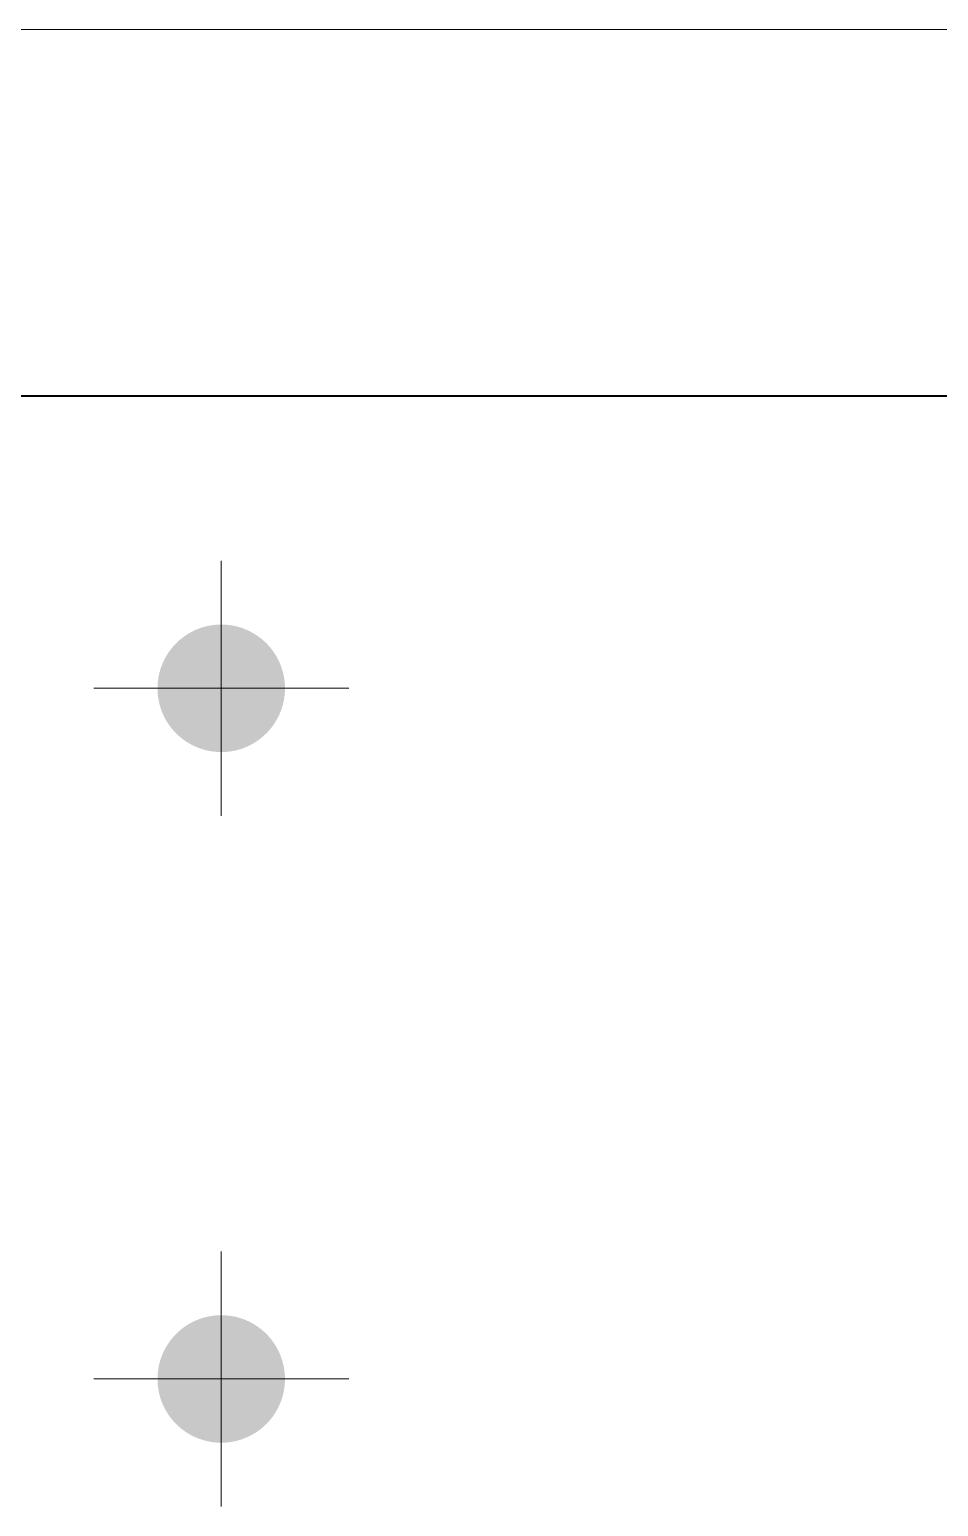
# Model space of a CAD drawing. Header units: millimetres. Extents: x 2 to 287, y 5 to 195.
# Drawn here: x 105.8 to 140, y 139.4 to 195 of the extents above; entities that cross this region are included whole.
import ezdxf

# ---------------------------------------------------------------- set-up
doc = ezdxf.new("R2010")
doc.units = ezdxf.units.MM
for name, color, linetype, lineweight in [('Boulon', 7, 'Continuous', 0), ('Feuille dessin', 5, 'Continuous', 0), ('Piece', 2, 'Continuous', 0)]:
    doc.layers.add(name, color=color, linetype=linetype, lineweight=lineweight)

# ---------------------------------------------------------------- blocks, each defined once
blk = doc.blocks.new('*A3')
at = {"layer": 'Boulon'}
for points in [[(112.942, 167.801), (112.883, 167.803), (112.824, 167.807), (112.765, 167.812), (112.707, 167.818), (112.648, 167.826), (112.59, 167.835), (112.532, 167.846), (112.475, 167.858), (112.417, 167.872), (112.36, 167.887), (112.304, 167.903), (112.248, 167.921), (112.192, 167.94), (112.137, 167.961), (112.082, 167.983), (112.028, 168.006), (111.974, 168.03), (111.921, 168.056), (111.869, 168.083), (111.818, 168.112), (111.767, 168.141), (111.717, 168.172), (111.667, 168.204), (111.619, 168.238), (111.571, 168.272), (111.524, 168.308), (111.478, 168.345), (111.433, 168.383), (111.389, 168.422), (111.346, 168.462), (111.303, 168.503), (111.262, 168.545), (111.222, 168.588), (111.183, 168.632), (111.145, 168.677), (111.109, 168.723), (111.073, 168.77), (111.038, 168.818), (111.005, 168.867), (110.973, 168.916), (110.942, 168.966), (110.912, 169.017), (110.884, 169.069), (110.857, 169.121), (110.831, 169.174), (110.806, 169.227), (110.783, 169.282), (110.761, 169.336), (110.741, 169.391), (110.722, 169.447), (110.704, 169.503), (110.687, 169.56), (110.672, 169.617), (110.659, 169.674), (110.647, 169.732), (110.636, 169.79), (110.627, 169.848), (110.619, 169.906), (110.612, 169.965), (110.607, 170.023), (110.603, 170.082), (110.601, 170.141), (110.601, 170.2), (110.601, 170.259), (110.603, 170.318), (110.607, 170.377), (110.612, 170.435), (110.619, 170.494), (110.627, 170.552), (110.636, 170.61), (110.647, 170.668), (110.659, 170.726), (110.672, 170.783), (110.687, 170.84), (110.704, 170.897), (110.722, 170.953), (110.741, 171.009), (110.761, 171.064), (110.783, 171.118), (110.806, 171.173), (110.831, 171.226), (110.857, 171.279), (110.884, 171.331), (110.912, 171.383), (110.942, 171.434), (110.973, 171.484), (111.005, 171.533), (111.038, 171.582), (111.073, 171.63), (111.109, 171.677), (111.145, 171.723), (111.183, 171.768), (111.222, 171.812), (111.262, 171.855), (111.303, 171.897), (111.346, 171.938), (111.389, 171.978), (111.433, 172.017), (111.478, 172.055), (111.524, 172.092), (111.571, 172.128), (111.619, 172.162), (111.667, 172.196), (111.717, 172.228), (111.767, 172.259), (111.818, 172.288), (111.869, 172.317), (111.921, 172.344), (111.974, 172.37), (112.028, 172.394), (112.082, 172.417), (112.137, 172.439), (112.192, 172.46), (112.248, 172.479), (112.304, 172.497), (112.36, 172.513), (112.417, 172.528), (112.475, 172.542), (112.532, 172.554), (112.59, 172.565), (112.648, 172.574), (112.707, 172.582), (112.765, 172.588), (112.824, 172.593), (112.883, 172.597), (112.942, 172.599), (113.001, 172.6), (113.059, 172.599), (113.118, 172.597), (113.177, 172.593), (113.236, 172.588), (113.294, 172.582), (113.353, 172.574), (113.411, 172.565), (113.469, 172.554), (113.526, 172.542), (113.584, 172.528), (113.641, 172.513), (113.697, 172.497), (113.753, 172.479), (113.809, 172.46), (113.864, 172.439), (113.919, 172.417), (113.973, 172.394), (114.027, 172.37), (114.08, 172.344), (114.132, 172.317), (114.183, 172.288), (114.234, 172.259), (114.285, 172.228), (114.334, 172.196), (114.382, 172.162), (114.43, 172.128), (114.477, 172.092), (114.523, 172.055), (114.568, 172.017), (114.612, 171.978), (114.655, 171.938), (114.698, 171.897), (114.739, 171.855), (114.779, 171.812), (114.818, 171.768), (114.856, 171.723), (114.893, 171.677), (114.928, 171.63), (114.963, 171.582), (114.996, 171.533), (115.028, 171.484), (115.059, 171.434), (115.089, 171.383), (115.117, 171.331), (115.144, 171.279), (115.17, 171.226), (115.195, 171.173), (115.218, 171.118), (115.24, 171.064), (115.26, 171.009), (115.279, 170.953), (115.297, 170.897), (115.314, 170.84), (115.329, 170.783), (115.342, 170.726), (115.354, 170.668), (115.365, 170.61), (115.375, 170.552), (115.382, 170.494), (115.389, 170.435), (115.394, 170.377), (115.398, 170.318), (115.4, 170.259), (115.401, 170.2), (115.4, 170.141), (115.398, 170.082), (115.394, 170.023), (115.389, 169.965), (115.382, 169.906), (115.375, 169.848), (115.365, 169.79), (115.354, 169.732), (115.342, 169.674), (115.329, 169.617), (115.314, 169.56), (115.297, 169.503), (115.279, 169.447), (115.26, 169.391), (115.24, 169.336), (115.218, 169.282), (115.195, 169.227), (115.17, 169.174), (115.144, 169.121), (115.117, 169.069), (115.089, 169.017), (115.059, 168.966), (115.028, 168.916), (114.996, 168.867), (114.963, 168.818), (114.928, 168.77), (114.893, 168.723), (114.856, 168.677), (114.818, 168.632), (114.779, 168.588), (114.739, 168.545), (114.698, 168.503), (114.655, 168.462), (114.612, 168.422), (114.568, 168.383), (114.523, 168.345), (114.477, 168.308), (114.43, 168.272), (114.382, 168.238), (114.334, 168.204), (114.285, 168.172), (114.234, 168.141), (114.183, 168.112), (114.132, 168.083), (114.08, 168.056), (114.027, 168.03), (113.973, 168.006), (113.919, 167.983), (113.864, 167.961), (113.809, 167.94), (113.753, 167.921), (113.697, 167.903), (113.641, 167.887), (113.584, 167.872), (113.526, 167.858), (113.469, 167.846), (113.411, 167.835), (113.353, 167.826), (113.294, 167.818), (113.236, 167.812), (113.177, 167.807), (113.118, 167.803), (113.059, 167.801), (113.001, 167.8)], [(112.942, 141.801), (112.883, 141.803), (112.824, 141.807), (112.765, 141.812), (112.707, 141.818), (112.648, 141.826), (112.59, 141.835), (112.532, 141.846), (112.475, 141.858), (112.417, 141.872), (112.36, 141.887), (112.304, 141.903), (112.248, 141.921), (112.192, 141.94), (112.137, 141.961), (112.082, 141.983), (112.028, 142.006), (111.974, 142.03), (111.921, 142.056), (111.869, 142.083), (111.818, 142.112), (111.767, 142.141), (111.717, 142.172), (111.667, 142.204), (111.619, 142.238), (111.571, 142.272), (111.524, 142.308), (111.478, 142.345), (111.433, 142.383), (111.389, 142.422), (111.346, 142.462), (111.303, 142.503), (111.262, 142.545), (111.222, 142.588), (111.183, 142.632), (111.145, 142.677), (111.109, 142.723), (111.073, 142.77), (111.038, 142.818), (111.005, 142.867), (110.973, 142.916), (110.942, 142.966), (110.912, 143.017), (110.884, 143.069), (110.857, 143.121), (110.831, 143.174), (110.806, 143.227), (110.783, 143.282), (110.761, 143.336), (110.741, 143.391), (110.722, 143.447), (110.704, 143.503), (110.687, 143.56), (110.672, 143.617), (110.659, 143.674), (110.647, 143.732), (110.636, 143.79), (110.627, 143.848), (110.619, 143.906), (110.612, 143.965), (110.607, 144.023), (110.603, 144.082), (110.601, 144.141), (110.601, 144.2), (110.601, 144.259), (110.603, 144.318), (110.607, 144.377), (110.612, 144.435), (110.619, 144.494), (110.627, 144.552), (110.636, 144.61), (110.647, 144.668), (110.659, 144.726), (110.672, 144.783), (110.687, 144.84), (110.704, 144.897), (110.722, 144.953), (110.741, 145.009), (110.761, 145.064), (110.783, 145.118), (110.806, 145.173), (110.831, 145.226), (110.857, 145.279), (110.884, 145.331), (110.912, 145.383), (110.942, 145.434), (110.973, 145.484), (111.005, 145.533), (111.038, 145.582), (111.073, 145.63), (111.109, 145.677), (111.145, 145.723), (111.183, 145.768), (111.222, 145.812), (111.262, 145.855), (111.303, 145.897), (111.346, 145.938), (111.389, 145.978), (111.433, 146.017), (111.478, 146.055), (111.524, 146.092), (111.571, 146.128), (111.619, 146.162), (111.667, 146.196), (111.717, 146.228), (111.767, 146.259), (111.818, 146.288), (111.869, 146.317), (111.921, 146.344), (111.974, 146.37), (112.028, 146.394), (112.082, 146.417), (112.137, 146.439), (112.192, 146.46), (112.248, 146.479), (112.304, 146.497), (112.36, 146.513), (112.417, 146.528), (112.475, 146.542), (112.532, 146.554), (112.59, 146.565), (112.648, 146.574), (112.707, 146.582), (112.765, 146.588), (112.824, 146.593), (112.883, 146.597), (112.942, 146.599), (113.001, 146.6), (113.059, 146.599), (113.118, 146.597), (113.177, 146.593), (113.236, 146.588), (113.294, 146.582), (113.353, 146.574), (113.411, 146.565), (113.469, 146.554), (113.526, 146.542), (113.584, 146.528), (113.641, 146.513), (113.697, 146.497), (113.753, 146.479), (113.809, 146.46), (113.864, 146.439), (113.919, 146.417), (113.973, 146.394), (114.027, 146.37), (114.08, 146.344), (114.132, 146.317), (114.183, 146.288), (114.234, 146.259), (114.285, 146.228), (114.334, 146.196), (114.382, 146.162), (114.43, 146.128), (114.477, 146.092), (114.523, 146.055), (114.568, 146.017), (114.612, 145.978), (114.655, 145.938), (114.698, 145.897), (114.739, 145.855), (114.779, 145.812), (114.818, 145.768), (114.856, 145.723), (114.893, 145.677), (114.928, 145.63), (114.963, 145.582), (114.996, 145.533), (115.028, 145.484), (115.059, 145.434), (115.089, 145.383), (115.117, 145.331), (115.144, 145.279), (115.17, 145.226), (115.195, 145.173), (115.218, 145.118), (115.24, 145.064), (115.26, 145.009), (115.279, 144.953), (115.297, 144.897), (115.314, 144.84), (115.329, 144.783), (115.342, 144.726), (115.354, 144.668), (115.365, 144.61), (115.375, 144.552), (115.382, 144.494), (115.389, 144.435), (115.394, 144.377), (115.398, 144.318), (115.4, 144.259), (115.401, 144.2), (115.4, 144.141), (115.398, 144.082), (115.394, 144.023), (115.389, 143.965), (115.382, 143.906), (115.375, 143.848), (115.365, 143.79), (115.354, 143.732), (115.342, 143.674), (115.329, 143.617), (115.314, 143.56), (115.297, 143.503), (115.279, 143.447), (115.26, 143.391), (115.24, 143.336), (115.218, 143.282), (115.195, 143.227), (115.17, 143.174), (115.144, 143.121), (115.117, 143.069), (115.089, 143.017), (115.059, 142.966), (115.028, 142.916), (114.996, 142.867), (114.963, 142.818), (114.928, 142.77), (114.893, 142.723), (114.856, 142.677), (114.818, 142.632), (114.779, 142.588), (114.739, 142.545), (114.698, 142.503), (114.655, 142.462), (114.612, 142.422), (114.568, 142.383), (114.523, 142.345), (114.477, 142.308), (114.43, 142.272), (114.382, 142.238), (114.334, 142.204), (114.285, 142.172), (114.234, 142.141), (114.183, 142.112), (114.132, 142.083), (114.08, 142.056), (114.027, 142.03), (113.973, 142.006), (113.919, 141.983), (113.864, 141.961), (113.809, 141.94), (113.753, 141.921), (113.697, 141.903), (113.641, 141.887), (113.584, 141.872), (113.526, 141.858), (113.469, 141.846), (113.411, 141.835), (113.353, 141.826), (113.294, 141.818), (113.236, 141.812), (113.177, 141.807), (113.118, 141.803), (113.059, 141.801), (113.001, 141.8)]]:
    blk.add_hatch(color=256, dxfattribs=at).paths.add_polyline_path(points, flags=17)
at = {"layer": 'Boulon', "linetype": 'Continuous', "lineweight": 0}
for p, q in [((113.001, 165.4), (113.001, 175)), ((108.201, 170.2), (117.801, 170.2)), ((113.001, 139.4), (113.001, 149)), ((108.201, 144.2), (117.801, 144.2))]:
    blk.add_line(p, q, dxfattribs=at)
blk = doc.blocks.new('*A4')
at = {"layer": 'Piece', "color": 2, "linetype": 'Continuous', "lineweight": 40}
blk.add_line((185, 181.2), (73, 181.2), dxfattribs=at)
blk = doc.blocks.new('*A5')
at = {"layer": 'Feuille dessin', "linetype": 'Continuous', "lineweight": 0}
blk.add_line((282, 195), (5, 195), dxfattribs=at)

msp = doc.modelspace()

# ---------------------------------------------------------------- block references
at = {"lineweight": 0}
for name in ['*A5', '*A4', '*A3']:
    msp.add_blockref(name, (0, 0), dxfattribs=at)

doc.saveas('drawing.dxf')
